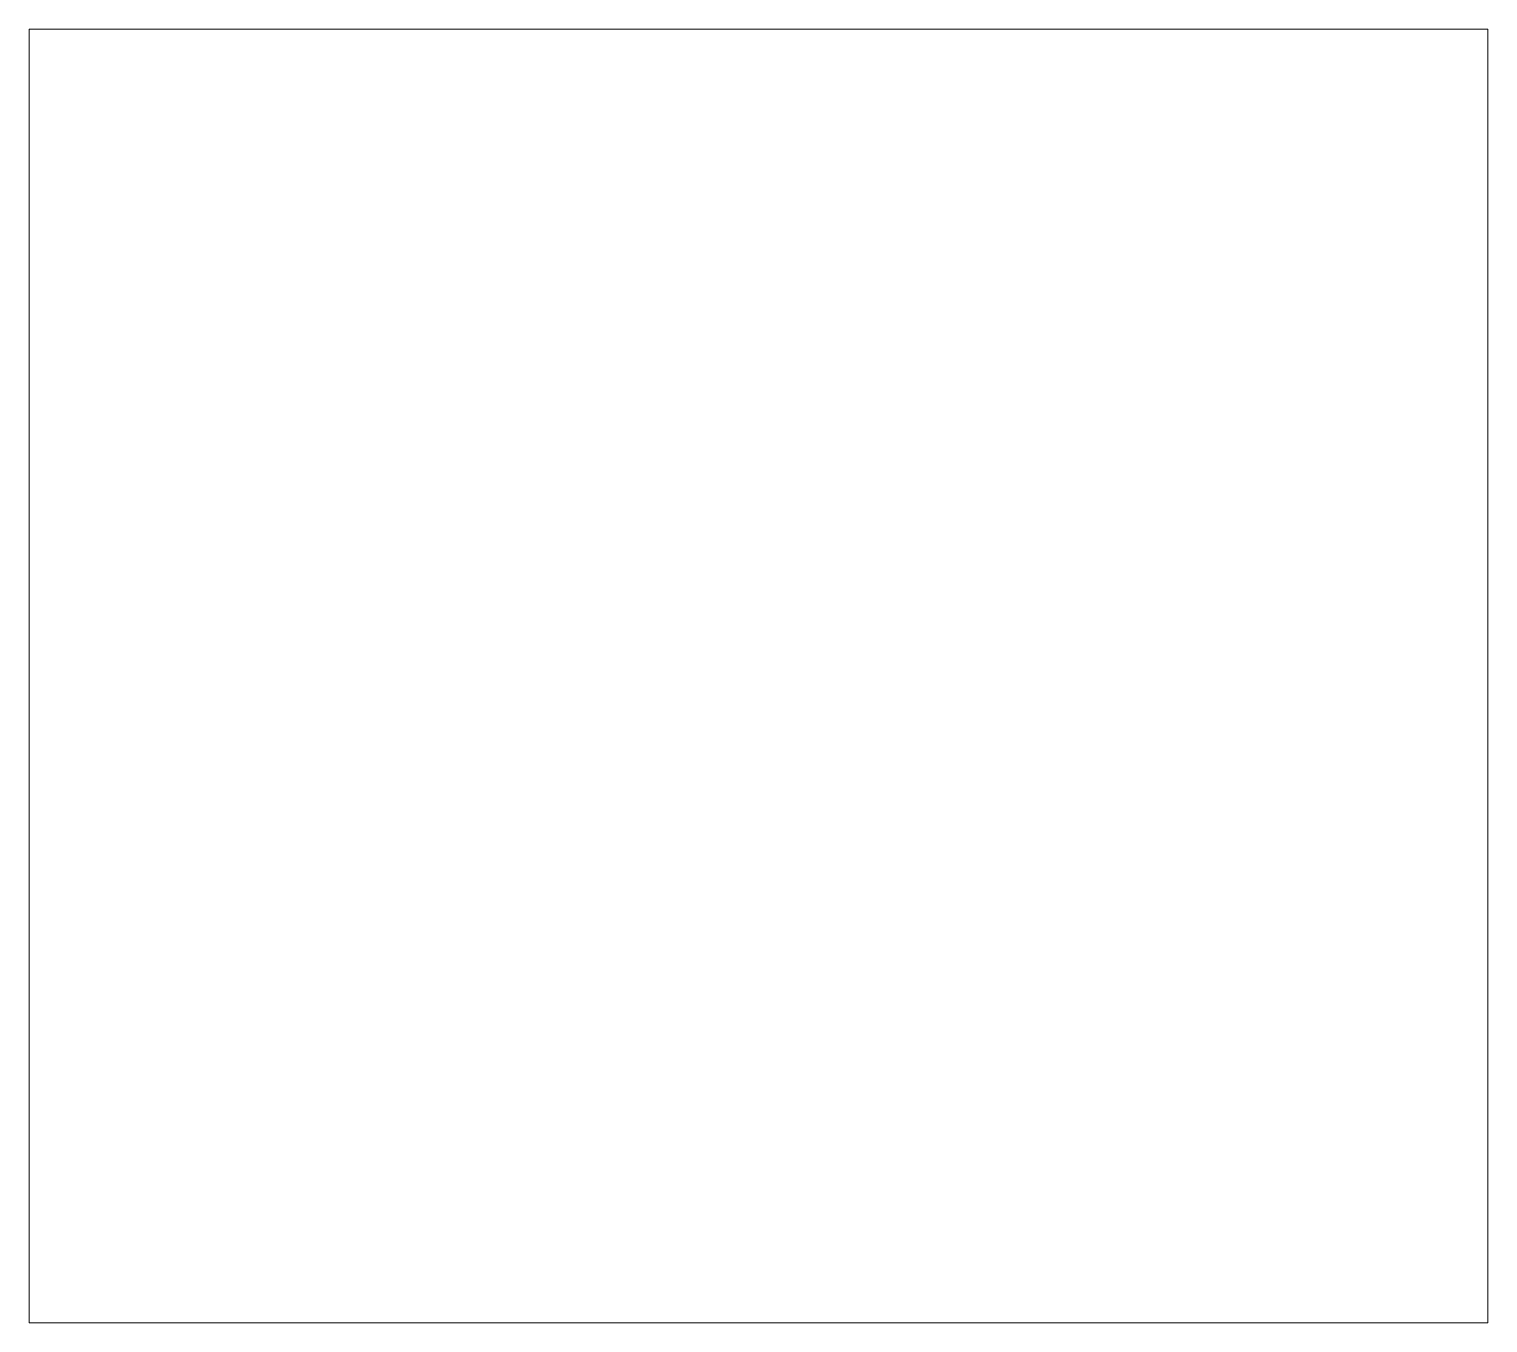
# Model space of a CAD drawing. Header units: inches. Extents: x 122 to 154.6, y 397.4 to 426.3.
import ezdxf

# ---------------------------------------------------------------- set-up
doc = ezdxf.new("R2010")
doc.units = ezdxf.units.IN
doc.header["$MEASUREMENT"] = 0
doc.layers.add('A201-Floorplan-2nd-floor', color=7, linetype='Continuous', lineweight=9)

msp = doc.modelspace()

# ---------------------------------------------------------------- linework, layer by layer
at = {"layer": 'A201-Floorplan-2nd-floor'}
for p, q in [((121.995, 397.42), (121.995, 426.345)), ((121.995, 426.345), (154.62, 426.345)), ((154.62, 426.345), (154.62, 397.42)), ((154.62, 397.42), (121.995, 397.42))]:
    msp.add_line(p, q, dxfattribs=at)

doc.saveas('drawing.dxf')
